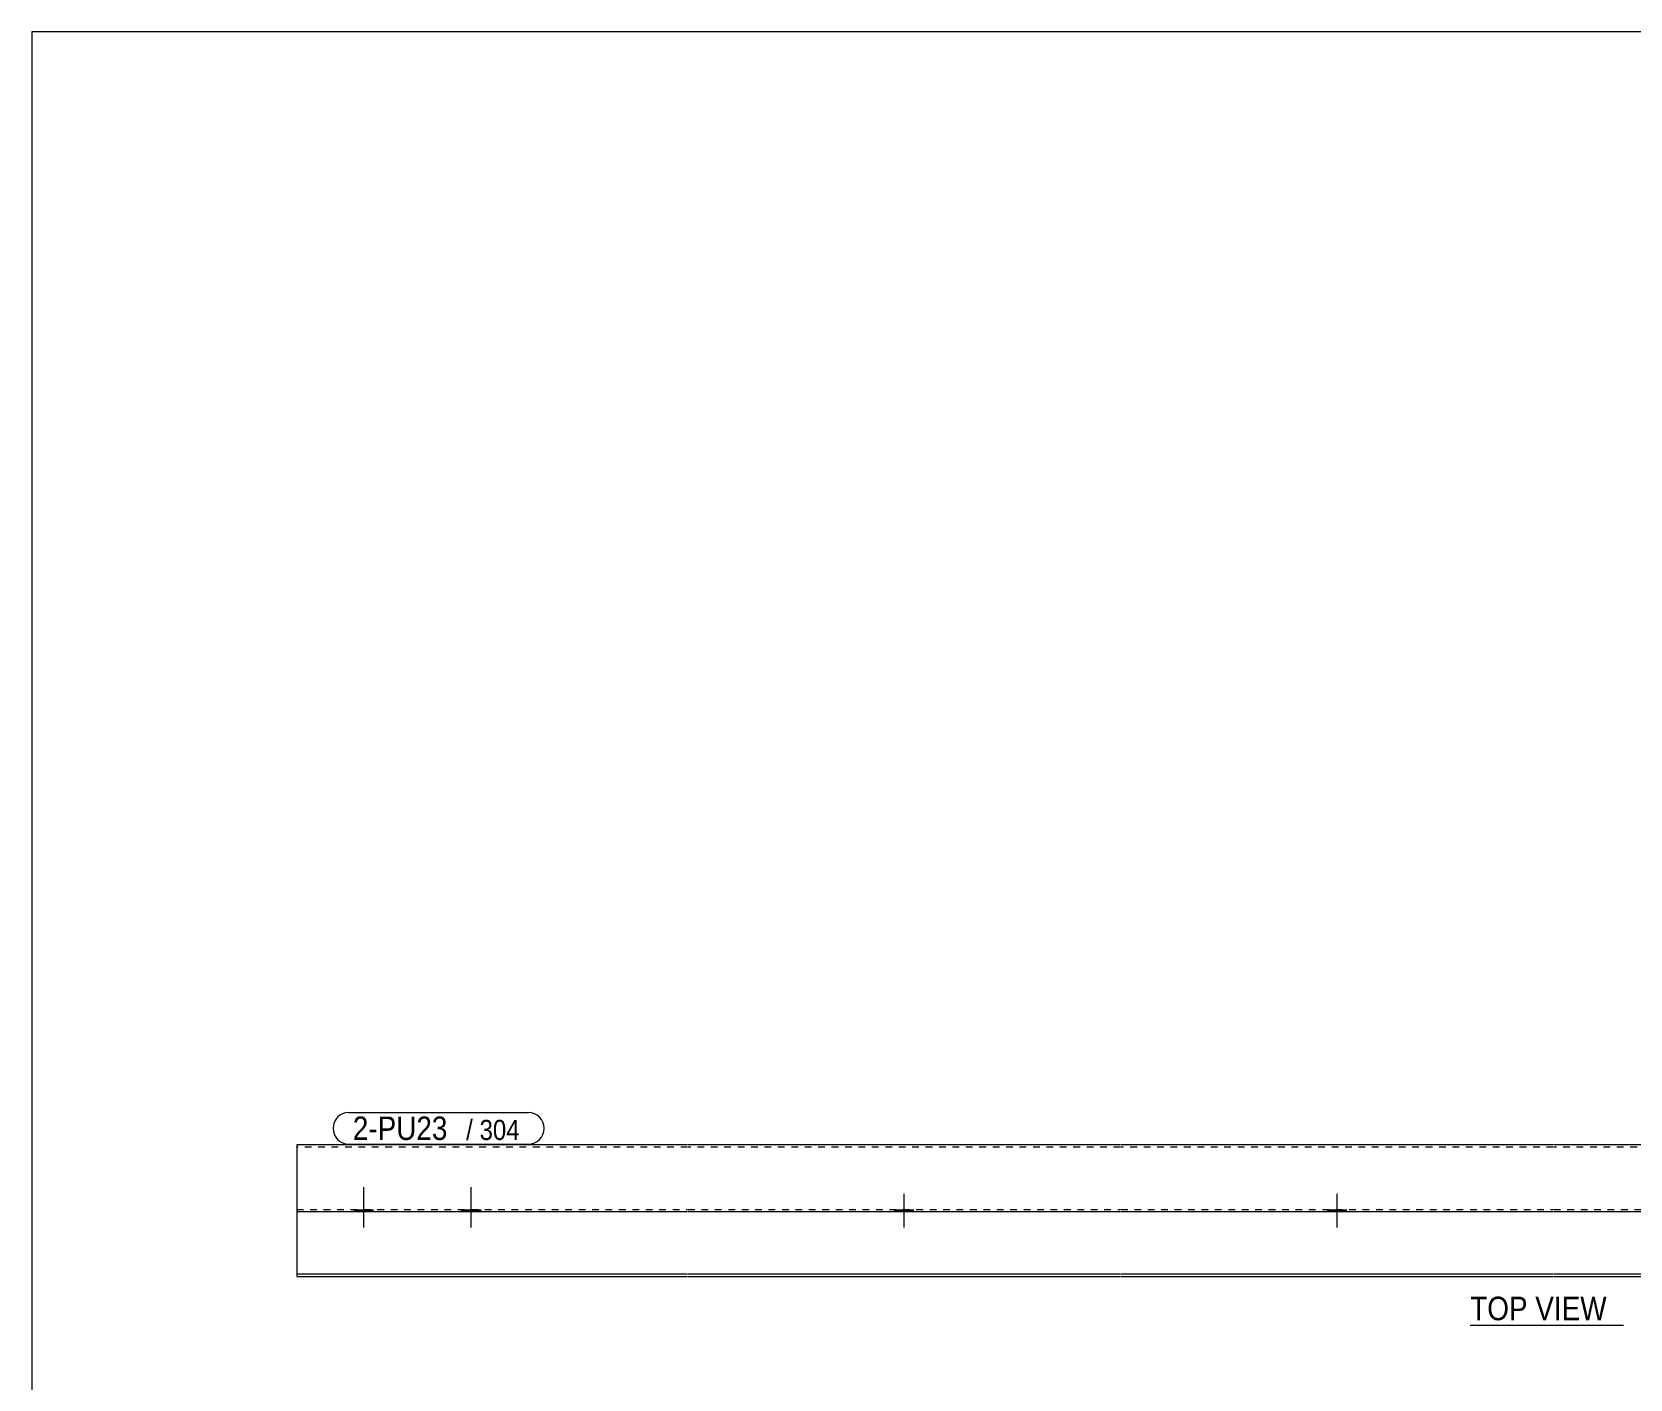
# Model space of a CAD drawing. Header units: millimetres. Extents: x 2 to 579, y 1 to 405.
# Drawn here: x 5 to 243.1, y 204.3 to 405 of the extents above; entities that cross this region are included whole.
import ezdxf

# ---------------------------------------------------------------- set-up
doc = ezdxf.new("R2010")
doc.units = ezdxf.units.MM
doc.linetypes.add('XKITLINE00', pattern=[0])
doc.linetypes.add('XKITLINE01', pattern=[4, 1, -1, 1, -1])
for name, color, linetype, lineweight in [('Bolt', 3, 'Continuous', 0), ('DrawingSheet', 5, 'Continuous', 0), ('OtherObjectType', 7, 'Continuous', 0), ('Part', 2, 'Continuous', 0), ('PartMark', 7, 'Continuous', 0)]:
    doc.layers.add(name, color=color, linetype=linetype, lineweight=lineweight)
doc.styles.add('ARIAL', font='ARIAL.TTF')

# ---------------------------------------------------------------- blocks, each defined once
blk = doc.blocks.new('*A7')
at = {"layer": 'Bolt'}
blk.add_hatch(color=3, dxfattribs=at).paths.add_polyline_path([(200.83, 229.61), (200.83, 229.25), (198.03, 229.25), (198.03, 229.61)], flags=17)
blk.add_hatch(color=3, dxfattribs=at).paths.add_polyline_path([(200.83, 229.61), (200.83, 229.25), (198.03, 229.25), (198.03, 229.61)], flags=17)
at = {"layer": 'Bolt', "color": 3, "linetype": 'XKITLINE00', "lineweight": 0}
for p, q in [((199.43, 226.93), (199.43, 231.93)), ((199.43, 226.93), (199.43, 231.93)), ((198.03, 229.25), (198.03, 229.61)), ((198.03, 229.25), (198.03, 229.61)), ((200.83, 229.25), (200.83, 229.61)), ((200.83, 229.25), (200.83, 229.61))]:
    blk.add_line(p, q, dxfattribs=at)
blk = doc.blocks.new('*A8')
at = {"layer": 'Bolt'}
blk.add_hatch(color=3, dxfattribs=at).paths.add_polyline_path([(136.34, 229.61), (136.34, 229.25), (133.54, 229.25), (133.54, 229.61)], flags=17)
blk.add_hatch(color=3, dxfattribs=at).paths.add_polyline_path([(136.34, 229.61), (136.34, 229.25), (133.54, 229.25), (133.54, 229.61)], flags=17)
at = {"layer": 'Bolt', "color": 3, "linetype": 'XKITLINE00', "lineweight": 0}
for p, q in [((134.94, 226.93), (134.94, 231.93)), ((134.94, 226.93), (134.94, 231.93)), ((133.54, 229.25), (133.54, 229.61)), ((133.54, 229.25), (133.54, 229.61)), ((136.34, 229.25), (136.34, 229.61)), ((136.34, 229.25), (136.34, 229.61))]:
    blk.add_line(p, q, dxfattribs=at)
blk = doc.blocks.new('*A9')
at = {"layer": 'Bolt'}
for points in [[(55.85, 229.61), (55.85, 229.25), (53.05, 229.25), (53.05, 229.61)], [(55.85, 229.61), (55.85, 229.25), (53.05, 229.25), (53.05, 229.61)], [(71.85, 229.61), (71.85, 229.25), (69.05, 229.25), (69.05, 229.61)], [(71.85, 229.61), (71.85, 229.25), (69.05, 229.25), (69.05, 229.61)]]:
    blk.add_hatch(color=3, dxfattribs=at).paths.add_polyline_path(points, flags=17)
at = {"layer": 'Bolt', "color": 3, "linetype": 'XKITLINE00', "lineweight": 0}
for p, q in [((54.45, 226.93), (54.45, 232.93)), ((54.45, 226.93), (54.45, 232.93)), ((70.45, 226.93), (70.45, 232.93)), ((70.45, 226.93), (70.45, 232.93)), ((53.05, 229.25), (53.05, 229.61)), ((53.05, 229.25), (53.05, 229.61)), ((55.85, 229.25), (55.85, 229.61)), ((55.85, 229.25), (55.85, 229.61)), ((69.05, 229.25), (69.05, 229.61)), ((69.05, 229.25), (69.05, 229.61)), ((71.85, 229.25), (71.85, 229.61)), ((71.85, 229.25), (71.85, 229.61))]:
    blk.add_line(p, q, dxfattribs=at)
blk = doc.blocks.new('*A12')
at = {"layer": 'Part', "color": 2, "linetype": 'XKITLINE00', "lineweight": 0}
for p, q in [((44.45, 239.25), (44.45, 219.61)), ((102.64, 239.25), (44.45, 239.25)), ((167.13, 239.25), (102.74, 239.25)), ((231.62, 239.25), (167.23, 239.25)), ((296.11, 239.25), (231.72, 239.25)), ((102.64, 229.25), (44.45, 229.25)), ((167.13, 229.25), (102.74, 229.25)), ((231.62, 229.25), (167.23, 229.25)), ((296.11, 229.25), (231.72, 229.25)), ((102.64, 219.97), (44.45, 219.97)), ((44.45, 219.61), (102.64, 219.61)), ((167.13, 219.97), (102.74, 219.97)), ((102.74, 219.61), (167.13, 219.61)), ((231.62, 219.97), (167.23, 219.97)), ((167.23, 219.61), (231.62, 219.61)), ((296.11, 219.97), (231.72, 219.97)), ((231.72, 219.61), (296.11, 219.61))]:
    blk.add_line(p, q, dxfattribs=at)
at = {"layer": 'Part', "color": 7, "linetype": 'XKITLINE01', "lineweight": 0}
for p, q in [((102.64, 238.89), (44.45, 238.89)), ((167.13, 238.89), (102.74, 238.89)), ((231.62, 238.89), (167.23, 238.89)), ((296.11, 238.89), (231.72, 238.89)), ((44.45, 229.61), (102.64, 229.61)), ((102.74, 229.61), (167.13, 229.61)), ((167.23, 229.61), (231.62, 229.61)), ((231.72, 229.61), (296.11, 229.61))]:
    blk.add_line(p, q, dxfattribs=at)
blk = doc.blocks.new('*A13')
at = {"layer": 'DrawingSheet', "color": 5, "linetype": 'XKITLINE00', "lineweight": 0}
for p, q in [((579, 405), (5, 405)), ((5, 405), (5, 5))]:
    blk.add_line(p, q, dxfattribs=at)
blk = doc.blocks.new('*A45')
at = {"layer": 'PartMark', "color": 7, "linetype": 'XKITLINE00', "lineweight": 0}
for p, q in [((52.2, 244.05), (78.96, 244.05)), ((52.2, 239.35), (78.96, 239.35))]:
    blk.add_line(p, q, dxfattribs=at)
for centre, start, end in [((52.2, 241.7), 90, 270), ((78.96, 241.7), 270, 90)]:
    blk.add_arc(centre, 2.35, start, end, dxfattribs=at)
at = {"layer": 'PartMark', "color": 1, "style": 'ARIAL', "width": 0.85}
blk.add_text('2-PU23', height=3.5, dxfattribs=at).set_placement((52.8, 239.95))
at = {"layer": 'PartMark', "color": 3, "style": 'ARIAL', "width": 0.85}
for s, p in [('/', (69.68, 239.95)), ('304', (71.69, 239.95))]:
    blk.add_text(s, height=3, dxfattribs=at).set_placement(p)
blk = doc.blocks.new('*A46')
at = {"layer": 'OtherObjectType', "color": 7, "linetype": 'XKITLINE00', "lineweight": 0}
blk.add_line((219.26, 212.36), (242.08, 212.36), dxfattribs=at)
at = {"layer": 'OtherObjectType', "color": 7, "style": 'ARIAL', "width": 0.85}
blk.add_text('TOP VIEW', height=3.5, dxfattribs=at).set_placement((219.26, 213.11))

msp = doc.modelspace()

# ---------------------------------------------------------------- block references
at = {"lineweight": 0}
for name in ['*A13', '*A45', '*A9', '*A8', '*A7', '*A46']:
    msp.add_blockref(name, (0, 0), dxfattribs=at)
at = {"layer": 'Part', "lineweight": 0}
msp.add_blockref('*A12', (0, 0), dxfattribs=at)

doc.saveas('drawing.dxf')
